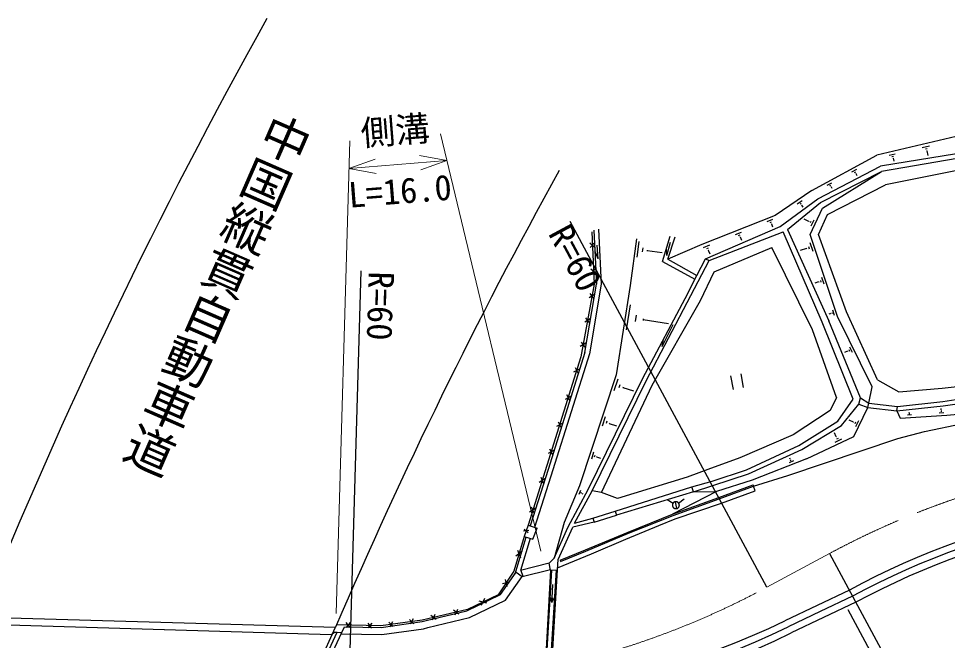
# Model space of a CAD drawing. Units: millimetres, scale not verified. Extents: x 40000 to 680000, y 20000 to 380000.
# Drawn here: x 262047 to 329168, y 256086 to 300988 of the extents above; entities that cross this region are included whole.
import ezdxf
from ezdxf.enums import TextEntityAlignment as Align

# ---------------------------------------------------------------- set-up
doc = ezdxf.new("R2010")
doc.units = ezdxf.units.MM
doc.header["$LTSCALE"] = 1000
doc.linetypes.add('CHAIN', pattern=[18.5, 12, -1.5, 3.5, -1.5])
for name, color, linetype, lineweight in [('M-BGD', 7, 'Continuous', 25), ('M-BMK', 2, 'CHAIN', 13), ('M-STR-HTXT', 7, 'Continuous', 13)]:
    doc.layers.add(name, color=color, linetype=linetype, lineweight=lineweight)
doc.styles.add('@ＭＳ ゴシック', font='')
doc.styles.add('ＭＳ ゴシック', font='')
doc.styles.get('@ＭＳ ゴシック').set_extended_font_data('@MS Gothic')
doc.styles.get('ＭＳ ゴシック').set_extended_font_data('MS Gothic')

msp = doc.modelspace()

# ---------------------------------------------------------------- linework, layer by layer
at = {"layer": 'M-BGD'}
for p, q in [((330619, 292657), (324062, 291115)), ((331215, 291458), (324338, 290324)), ((327352, 291684), (327865, 291804)), ((327581, 291575), (327709, 291605)), ((327665, 291433), (327697, 291440)), ((327681, 291436), (327762, 291091)), ((319361, 288566), (324062, 291115)), ((331231, 291116), (324407, 289948)), ((324966, 291122), (325398, 291224)), ((325159, 291031), (325267, 291056)), ((325230, 290911), (325257, 290917)), ((325243, 290914), (325297, 290684)), ((319804, 287967), (324338, 290324)), ((322265, 289918), (322613, 290106)), ((331537, 290354), (324685, 288988)), ((320007, 287699), (324407, 289948)), ((320129, 287290), (324407, 289948)), ((322452, 289884), (322539, 289931)), ((322541, 289797), (322562, 289809)), ((322552, 289803), (322626, 289666)), ((320488, 288959), (320819, 289137)), ((320495, 286849), (324685, 288988)), ((320666, 288926), (320748, 288971)), ((320750, 288844), (320771, 288855)), ((320761, 288849), (320822, 288735)), ((319361, 288566), (316720, 286781)), ((317077, 285974), (319804, 287967)), ((317620, 285751), (320007, 287699)), ((318316, 287607), (318666, 287841)), ((318517, 287590), (318605, 287649)), ((318620, 287507), (318642, 287522)), ((318631, 287515), (318731, 287365)), ((319248, 285408), (320129, 287290)), ((316720, 286781), (311423, 284663)), ((319860, 285389), (320495, 286849)), ((316112, 259920), (301898, 286339)), ((311675, 283645), (317077, 285974)), ((316141, 286329), (316556, 286498)), ((316348, 286268), (316451, 286310)), ((316437, 286159), (316463, 286170)), ((316450, 286164), (316535, 285958)), ((319153, 286340), (318819, 286497)), ((319160, 286354), (319147, 286327)), ((319306, 286334), (319256, 286228)), ((319507, 286433), (319309, 286009)), ((303473, 285584), (303631, 281816)), ((303611, 285716), (303807, 281817)), ((303960, 285793), (304147, 281816)), ((308573, 283447), (309121, 285283)), ((311943, 283520), (317306, 285587)), ((313856, 285395), (314292, 285573)), ((314073, 285330), (314182, 285375)), ((320115, 279064), (317306, 285587)), ((317620, 285751), (320600, 279165)), ((321234, 279484), (319248, 285408)), ((321866, 279817), (319860, 285389)), ((303329, 284801), (303696, 284483)), ((303682, 284816), (303343, 284468)), ((303923, 283633), (303860, 284631)), ((306701, 285073), (306251, 281716)), ((306878, 284891), (306728, 283770)), ((308890, 283874), (309157, 284838)), ((308964, 283612), (309482, 285237)), ((311423, 284663), (308964, 283612)), ((311548, 284452), (312006, 284639)), ((314167, 285216), (314194, 285227)), ((314181, 285222), (314278, 284985)), ((319237, 284810), (319443, 284198)), ((303923, 283633), (303742, 284122)), ((307158, 284426), (307121, 284145)), ((307480, 284275), (307471, 284205)), ((307476, 284240), (308560, 284095)), ((308890, 283874), (308879, 284396)), ((311776, 284384), (311891, 284431)), ((311875, 284264), (311904, 284276)), ((311889, 284270), (311999, 284003)), ((312324, 282695), (316471, 284470)), ((319427, 278515), (316471, 284470)), ((318973, 284381), (318526, 284231)), ((318966, 284400), (318979, 284362)), ((319131, 284519), (319182, 284366)), ((308573, 283447), (310913, 282171)), ((308964, 283612), (311055, 282446)), ((310637, 280991), (311943, 283520)), ((311055, 282446), (311675, 283645)), ((311675, 283645), (311943, 283520)), ((285939, 252783), (286811, 282770)), ((303408, 282918), (303775, 282599)), ((303761, 282932), (303422, 282585)), ((311328, 280626), (312324, 282695)), ((310422, 281184), (310913, 282171)), ((310913, 282171), (311055, 282446)), ((319863, 281977), (319588, 281885)), ((319858, 281992), (319869, 281962)), ((319989, 282087), (320029, 281965)), ((320073, 282317), (320236, 281832)), ((303631, 281816), (302685, 276555)), ((302962, 276882), (303807, 281817)), ((304147, 281816), (303294, 276791)), ((306251, 281716), (305233, 275253)), ((303675, 281064), (303272, 280816)), ((303327, 281126), (303619, 280754)), ((307138, 274982), (310422, 281184)), ((307403, 274841), (310637, 280991)), ((307843, 274514), (311328, 280626)), ((306235, 280326), (305949, 278514)), ((320868, 279948), (320990, 279583)), ((303359, 279310), (302956, 279062)), ((303012, 279372), (303304, 279000)), ((306671, 279561), (306600, 279108)), ((307188, 279305), (307170, 279192)), ((307179, 279249), (309013, 278960)), ((320710, 279692), (320597, 279654)), ((320706, 279704), (320714, 279681)), ((320804, 279774), (320835, 279683)), ((323728, 274389), (321234, 279484)), ((324112, 274902), (321866, 279817)), ((308561, 277302), (309361, 278899)), ((322361, 273503), (320115, 279064)), ((322880, 273606), (320600, 279165)), ((321142, 273636), (319427, 278515)), ((303044, 277556), (302641, 277308)), ((302697, 277618), (302988, 277246)), ((308561, 277302), (308651, 277816)), ((322085, 277290), (322282, 276889)), ((302685, 276555), (300224, 268711)), ((302962, 276882), (300315, 268432)), ((303294, 276791), (300648, 268405)), ((321943, 276972), (321727, 276866)), ((321936, 276984), (321949, 276959)), ((322038, 277081), (322088, 276981)), ((302600, 275695), (302155, 275454)), ((302263, 275801), (302491, 275349)), ((305233, 275253), (302585, 267241)), ((314228, 275336), (314416, 274354)), ((303236, 267038), (307138, 274982)), ((303496, 266879), (307403, 274841)), ((305347, 274959), (305062, 274098)), ((305498, 274550), (305427, 274335)), ((313492, 275195), (313680, 274213)), ((324112, 274902), (325657, 274035)), ((328784, 274297), (333383, 274812)), ((304166, 266757), (307843, 274514)), ((305730, 274384), (305712, 274331)), ((305721, 274357), (306487, 274104)), ((323489, 273215), (323728, 274389)), ((325657, 274035), (328784, 274297)), ((328848, 273349), (333508, 274065)), ((301985, 273734), (301539, 273493)), ((301648, 273840), (301876, 273387)), ((321142, 273636), (320693, 272683)), ((321247, 271925), (322361, 273503)), ((322770, 273140), (322880, 273606)), ((322880, 273606), (323489, 273215)), ((323427, 272907), (323489, 273215)), ((323489, 273215), (325564, 272970)), ((325564, 272970), (328848, 273349)), ((328871, 273035), (333558, 273696)), ((320693, 272683), (318024, 270920)), ((321510, 271616), (322770, 273140)), ((322405, 270802), (323427, 272907)), ((322770, 273140), (323427, 272907)), ((323427, 272907), (325508, 272653)), ((325508, 272653), (328871, 273035)), ((325508, 272653), (325564, 272970)), ((325508, 272653), (325744, 272141)), ((326404, 272554), (326421, 272555)), ((326412, 272554), (326412, 272560)), ((328565, 272519), (328912, 272541)), ((328688, 272631), (328775, 272637)), ((328714, 272737), (328736, 272739)), ((328725, 272738), (328719, 272834)), ((329122, 272354), (333709, 272762)), ((301033, 271879), (301261, 271426)), ((304444, 272228), (304222, 271556)), ((304563, 271910), (304507, 271742)), ((318427, 270161), (321247, 271925)), ((322372, 271852), (322076, 271996)), ((322379, 271865), (322366, 271838)), ((322528, 271843), (322476, 271735)), ((322736, 271942), (322526, 271510)), ((325744, 272141), (329122, 272354)), ((326282, 272376), (326565, 272393)), ((326382, 272467), (326453, 272472)), ((301370, 271773), (300924, 271532)), ((304743, 271780), (304730, 271738)), ((304736, 271759), (305251, 271589)), ((318645, 269868), (321510, 271616)), ((327516, 271163), (330270, 271746)), ((318024, 270920), (314176, 269270)), ((317626, 268002), (325574, 270666)), ((318976, 269203), (322405, 270802)), ((321135, 270784), (321000, 271072)), ((321512, 270606), (321028, 270380)), ((321150, 270791), (321119, 270777)), ((321263, 270667), (321142, 270610)), ((325574, 270666), (327516, 271163)), ((300417, 269918), (300645, 269465)), ((314658, 268403), (318427, 270161)), ((314790, 268104), (318645, 269868)), ((300754, 269812), (300309, 269571)), ((303602, 269681), (303438, 269185)), ((303690, 269446), (303649, 269322)), ((303823, 269350), (303813, 269319)), ((303818, 269334), (304098, 269242)), ((314176, 269270), (311857, 268418)), ((318976, 269203), (315070, 267646)), ((317804, 269176), (317775, 269250)), ((317814, 269180), (317794, 269172)), ((300224, 268711), (298862, 264412)), ((318044, 269046), (317720, 268917)), ((317883, 269095), (317802, 269063)), ((300315, 268432), (299010, 264360)), ((300648, 268405), (299321, 264250)), ((299775, 267880), (299991, 267393)), ((310359, 267874), (305330, 266323)), ((311857, 268418), (310359, 267874)), ((312170, 267590), (314658, 268403)), ((312220, 267276), (314790, 268104)), ((315162, 267220), (317626, 268002)), ((300112, 267773), (299655, 267500)), ((302585, 267241), (301479, 264596)), ((305168, 265425), (310691, 267176)), ((310691, 267176), (312170, 267590)), ((310807, 266820), (310691, 267176)), ((310807, 266820), (312220, 267276)), ((315070, 267646), (312488, 266831)), ((312645, 266399), (315127, 267314)), ((312679, 266305), (315162, 267220)), ((315127, 267314), (315162, 267220)), ((315282, 266895), (315162, 267220)), ((301744, 264235), (303236, 267038)), ((302214, 264544), (303496, 266879)), ((302664, 266909), (302539, 266611)), ((302706, 266760), (302675, 266685)), ((302784, 266695), (302776, 266676)), ((302780, 266685), (302815, 266671)), ((304166, 266757), (303496, 266879)), ((305330, 266323), (304166, 266757)), ((310807, 266820), (305259, 265139)), ((312488, 266831), (309308, 265203)), ((310807, 266820), (312488, 266831)), ((312843, 265997), (315282, 266895)), ((308926, 266270), (309340, 265989)), ((309308, 265203), (312645, 266399)), ((309344, 265110), (312679, 266305)), ((309493, 264860), (312843, 265997)), ((309499, 266094), (309593, 265603)), ((309745, 266000), (310142, 266304)), ((299431, 265624), (298974, 265351)), ((299094, 265730), (299310, 265244)), ((303553, 264912), (305168, 265425)), ((303644, 264627), (305259, 265139)), ((305168, 265425), (305259, 265139)), ((306087, 263913), (309308, 265203)), ((301479, 264596), (300757, 262018)), ((303644, 264627), (302091, 264271)), ((302214, 264544), (303553, 264912)), ((303553, 264912), (303644, 264627)), ((306125, 263821), (309344, 265110)), ((308317, 264395), (309493, 264860)), ((298920, 264016), (298536, 263978)), ((298584, 264125), (298872, 263869)), ((298862, 264412), (298594, 263581)), ((298862, 264412), (299512, 264183)), ((299212, 263395), (299512, 264183)), ((300757, 262018), (301744, 264235)), ((301028, 261917), (302091, 264271)), ((303012, 262629), (306087, 263913)), ((303050, 262537), (306125, 263821)), ((305939, 263404), (308317, 264395)), ((298594, 263581), (297828, 261075)), ((297929, 260898), (298736, 263538)), ((299024, 263452), (298314, 261132)), ((298594, 263581), (299212, 263395)), ((303460, 262338), (305939, 263404)), ((298448, 262498), (297975, 262159)), ((298110, 262602), (298312, 262055)), ((301177, 261887), (303012, 262629)), ((301214, 261794), (303050, 262537)), ((300385, 261657), (300757, 262018)), ((300983, 261184), (301028, 261917)), ((300992, 261335), (303460, 262338)), ((301177, 261887), (301214, 261794)), ((320658, 262366), (334873, 235948)), ((300385, 261657), (298314, 261132)), ((298351, 261142), (298475, 260720)), ((298431, 260710), (300484, 261211)), ((300494, 261163), (300114, 254591)), ((300194, 254595), (300575, 261166)), ((300494, 261163), (300385, 261657)), ((300883, 261179), (300489, 254608)), ((300494, 261163), (300983, 261184)), ((300598, 254612), (300983, 261184)), ((297828, 261075), (296711, 259386)), ((296878, 259392), (298005, 261007)), ((297221, 260477), (297318, 259984)), ((297226, 258982), (298431, 260710)), ((298005, 261007), (298431, 260710)), ((297516, 260282), (297024, 260179)), ((300603, 259125), (300663, 260115)), ((294446, 258231), (296878, 259392)), ((296711, 259386), (294489, 258314)), ((295720, 259104), (295480, 258596)), ((300585, 258825), (300513, 259130)), ((300693, 259119), (300513, 259130)), ((300528, 259069), (300531, 259129)), ((300549, 259128), (300542, 259008)), ((300556, 258947), (300567, 259127)), ((300585, 259126), (300571, 258886)), ((300585, 258825), (300603, 259125)), ((300585, 258825), (300693, 259119)), ((300621, 259124), (300607, 258884)), ((300628, 258943), (300639, 259123)), ((300657, 259121), (300650, 259002)), ((300671, 259061), (300675, 259120)), ((294621, 257738), (297226, 258982)), ((295873, 258786), (295327, 258914)), ((256426, 257856), (284956, 257041)), ((294489, 258314), (291211, 257551)), ((291508, 257516), (294446, 258231)), ((292215, 257603), (291846, 257880)), ((292135, 257947), (291926, 257536)), ((293855, 257985), (293485, 258261)), ((293774, 258329), (293565, 257918)), ((323595, 255328), (321996, 258303)), ((284643, 256493), (256001, 257343)), ((288223, 257138), (285076, 257220)), ((286007, 257373), (285719, 257027)), ((285997, 257020), (285728, 257380)), ((287580, 257331), (287293, 256986)), ((287571, 256979), (287302, 257339)), ((291211, 257551), (288223, 257138)), ((288253, 257023), (291206, 257439)), ((289127, 257085), (288814, 257398)), ((289078, 257434), (288863, 257048)), ((290620, 257291), (290308, 257604)), ((290572, 257640), (290356, 257254)), ((291206, 257439), (291508, 257516)), ((291633, 257011), (294621, 257738)), ((281109, 248717), (284956, 257041)), ((281620, 249227), (285081, 256680)), ((281792, 248883), (285402, 256667)), ((284921, 256688), (284643, 256493)), ((284921, 256688), (285081, 256680)), ((285081, 256680), (285402, 256667)), ((285349, 256553), (285589, 257069)), ((285349, 256553), (288285, 256503)), ((285589, 257069), (288253, 257023)), ((288285, 256503), (291307, 256928)), ((291307, 256928), (291633, 257011))]:
    msp.add_line(p, q, dxfattribs=at)
msp.add_lwpolyline([(309792, 265896), (309791, 265900), (309790, 265904), (309789, 265908), (309788, 265913), (309787, 265917), (309785, 265921), (309784, 265925), (309783, 265929), (309781, 265934), (309780, 265938), (309778, 265942), (309777, 265946), (309775, 265950), (309773, 265954), (309771, 265958), (309769, 265962), (309767, 265966), (309765, 265969), (309763, 265973), (309761, 265977), (309758, 265981), (309756, 265984), (309754, 265988), (309751, 265992), (309749, 265995), (309746, 265999), (309743, 266002), (309741, 266006), (309738, 266009), (309735, 266012), (309732, 266016), (309729, 266019), (309726, 266022), (309723, 266025), (309720, 266028), (309717, 266031), (309714, 266034), (309710, 266037), (309707, 266040), (309704, 266043), (309700, 266045), (309697, 266048), (309693, 266051), (309690, 266053), (309686, 266056), (309682, 266058), (309679, 266061), (309675, 266063), (309671, 266065), (309667, 266067), (309664, 266069), (309660, 266071), (309656, 266073), (309652, 266075), (309648, 266077), (309644, 266079), (309640, 266080), (309636, 266082), (309632, 266084), (309628, 266085), (309623, 266086), (309619, 266088), (309615, 266089), (309611, 266090), (309607, 266091), (309602, 266092), (309598, 266093), (309594, 266094), (309589, 266095), (309585, 266096), (309581, 266096), (309577, 266097), (309572, 266097), (309568, 266098), (309563, 266098), (309559, 266098), (309555, 266098), (309550, 266099), (309546, 266099), (309542, 266099), (309537, 266098), (309533, 266098), (309528, 266098), (309524, 266098), (309520, 266097), (309515, 266097), (309511, 266096), (309507, 266096), (309502, 266095), (309498, 266094), (309494, 266093), (309490, 266092), (309485, 266091), (309481, 266090), (309477, 266089), (309473, 266088), (309468, 266086), (309464, 266085), (309460, 266083), (309456, 266082), (309452, 266080), (309448, 266079), (309444, 266077), (309440, 266075), (309436, 266073), (309432, 266071), (309428, 266069), (309424, 266067), (309421, 266065), (309417, 266063), (309413, 266060), (309409, 266058), (309406, 266056), (309402, 266053), (309399, 266051), (309395, 266048), (309392, 266045), (309388, 266042), (309385, 266040), (309382, 266037), (309378, 266034), (309375, 266031), (309372, 266028), (309369, 266025), (309366, 266022), (309363, 266019), (309360, 266015), (309357, 266012), (309354, 266009), (309351, 266005), (309349, 266002), (309346, 265998), (309343, 265995), (309341, 265991), (309338, 265988), (309336, 265984), (309334, 265980), (309331, 265977), (309329, 265973), (309327, 265969), (309325, 265965), (309323, 265961), (309321, 265957), (309319, 265953), (309317, 265949), (309316, 265945), (309314, 265941), (309312, 265937), (309311, 265933), (309309, 265929), (309308, 265925), (309307, 265921), (309306, 265916), (309304, 265912), (309303, 265908), (309302, 265904), (309301, 265899), (309301, 265895), (309300, 265891), (309299, 265887), (309298, 265882), (309298, 265878), (309297, 265874), (309297, 265869), (309297, 265865), (309296, 265860), (309296, 265856), (309296, 265852), (309296, 265847), (309296, 265843), (309296, 265839), (309297, 265834), (309297, 265830), (309297, 265825), (309298, 265821), (309298, 265817), (309299, 265812), (309299, 265808), (309300, 265804), (309301, 265800), (309302, 265795), (309303, 265791), (309304, 265787), (309305, 265782), (309306, 265778), (309308, 265774), (309309, 265770), (309310, 265766), (309312, 265762), (309313, 265758), (309315, 265754), (309317, 265749), (309318, 265745), (309320, 265742), (309322, 265738), (309324, 265734), (309326, 265730), (309328, 265726), (309331, 265722), (309333, 265718), (309335, 265715), (309337, 265711), (309340, 265707), (309342, 265704), (309345, 265700), (309348, 265697), (309350, 265693), (309353, 265690), (309356, 265687), (309359, 265683), (309362, 265680), (309365, 265677), (309368, 265674), (309371, 265671), (309374, 265668), (309377, 265665), (309380, 265662), (309384, 265659), (309387, 265656), (309390, 265653), (309394, 265650), (309397, 265648), (309401, 265645), (309404, 265643), (309408, 265640), (309412, 265638), (309415, 265636), (309419, 265633), (309423, 265631), (309427, 265629), (309431, 265627), (309435, 265625), (309438, 265623), (309442, 265621), (309446, 265619), (309450, 265618), (309455, 265616), (309459, 265614), (309463, 265613), (309467, 265612), (309471, 265610), (309475, 265609), (309479, 265608), (309484, 265607), (309488, 265606), (309492, 265605), (309496, 265604), (309501, 265603), (309505, 265602), (309509, 265601), (309514, 265601), (309518, 265600), (309522, 265600), (309527, 265599), (309531, 265599), (309535, 265599), (309540, 265599), (309544, 265599), (309549, 265599), (309553, 265599), (309557, 265599), (309562, 265599), (309566, 265599), (309570, 265600), (309575, 265600), (309579, 265601), (309583, 265601), (309588, 265602), (309592, 265603), (309596, 265604), (309601, 265605), (309605, 265606), (309609, 265607), (309613, 265608), (309618, 265609), (309622, 265610), (309626, 265612), (309630, 265613), (309634, 265615), (309638, 265616), (309642, 265618), (309646, 265620), (309650, 265621), (309654, 265623), (309658, 265625), (309662, 265627), (309666, 265629), (309670, 265631), (309674, 265634), (309677, 265636), (309681, 265638), (309685, 265641), (309688, 265643), (309692, 265645), (309695, 265648), (309699, 265651), (309702, 265653), (309706, 265656), (309709, 265659), (309712, 265662), (309716, 265665), (309719, 265668), (309722, 265671), (309725, 265674), (309728, 265677), (309731, 265680), (309734, 265684), (309737, 265687), (309740, 265690), (309742, 265694), (309745, 265697), (309748, 265701), (309750, 265704), (309753, 265708), (309755, 265711), (309758, 265715), (309760, 265719), (309762, 265723), (309764, 265726), (309766, 265730), (309768, 265734), (309770, 265738), (309772, 265742), (309774, 265746), (309776, 265750), (309778, 265754), (309779, 265758), (309781, 265762), (309782, 265766), (309784, 265770), (309785, 265775), (309786, 265779), (309787, 265783), (309788, 265787), (309790, 265791), (309790, 265796), (309791, 265800), (309792, 265804), (309793, 265809), (309794, 265813), (309794, 265817), (309795, 265822), (309795, 265826), (309796, 265830), (309796, 265835), (309796, 265839), (309796, 265843), (309796, 265848), (309796, 265852), (309796, 265857), (309796, 265861), (309796, 265865), (309795, 265870), (309795, 265874), (309794, 265878), (309794, 265883), (309793, 265887), (309793, 265891)], close=True, dxfattribs=at)
for points in [[(343749, 266279), (342670, 266167), (341592, 266034), (340518, 265881), (339447, 265708), (338379, 265514), (337315, 265300), (336255, 265066), (335200, 264812), (334150, 264537), (333106, 264243), (332067, 263929), (331035, 263595), (330008, 263241), (328989, 262868), (327977, 262476), (326973, 262064), (325977, 261634), (324989, 261184), (324010, 260716), (323040, 260230), (322080, 259725)], [(343796, 265781), (342726, 265670), (341658, 265539), (340593, 265387), (339531, 265215), (338473, 265023), (337418, 264811), (336368, 264579), (335322, 264327), (334281, 264055), (333246, 263763), (332216, 263451), (331193, 263120), (330176, 262770), (329166, 262400), (328163, 262011), (327167, 261604), (326180, 261177), (325201, 260731), (324230, 260267), (323269, 259785), (322317, 259284)], [(343843, 265283), (342782, 265173), (341724, 265043), (340668, 264893), (339616, 264722), (338567, 264532), (337522, 264322), (336480, 264092), (335444, 263842), (334412, 263572), (333386, 263283), (332366, 262974), (331351, 262646), (330343, 262299), (329342, 261932), (328348, 261547), (327361, 261143), (326383, 260720), (325412, 260278), (324450, 259818), (323497, 259340), (322554, 258844)], [(322080, 259725), (319746, 258614), (317413, 257504)], [(322317, 259284), (319983, 258174), (317649, 257064)], [(322554, 258844), (320220, 257734), (317886, 256623)], [(312690, 255478), (313889, 255939), (315077, 256431), (316251, 256953), (317413, 257504)], [(312890, 255020), (314099, 255485), (315295, 255981), (316479, 256508), (317649, 257064)], [(313090, 254562), (314308, 255031), (315514, 255532), (316707, 256063), (317886, 256623)]]:
    msp.add_lwpolyline(points, dxfattribs=at)
for centre, radius, start, end in [((614004, 114188), 382700, 150.78341, 157.96359), ((621451, 112659), 366162, 151.02919, 156.77706)]:
    msp.add_arc(centre, radius, start, end, dxfattribs=at)
at = {"layer": 'M-BMK'}
msp.add_line((316112, 259920), (320658, 262366), dxfattribs=at)
for centre, start, end in [((349088, 209529), 95.37437, 118.28277), ((287683, 312758), 268.33486, 298.28288)]:
    msp.add_arc(centre, 60000, start, end, dxfattribs=at)
at = {"layer": 'M-STR-HTXT'}
for p, q in [((299792, 262538), (292525, 292675)), ((284986, 258040), (285978, 292167)), ((287804, 290837), (285920, 290168)), ((285920, 290168), (292994, 290730)), ((292994, 290730), (291027, 291093)), ((291109, 290061), (292994, 290730)), ((285920, 290168), (287886, 289805))]:
    msp.add_line(p, q, dxfattribs=at)

# ---------------------------------------------------------------- texts
at = {"layer": 'M-BGD', "style": '@ＭＳ ゴシック'}
msp.add_text('中国縦貫自動車道', height=2566, rotation=246.432, dxfattribs=at).set_placement((276423, 281067), align=Align.MIDDLE_CENTER)
at = {"layer": 'M-BGD', "style": 'ＭＳ ゴシック'}
msp.add_text('R=60', height=1833, rotation=298.283, dxfattribs=at).set_placement((301898, 286339), align=Align.TOP_LEFT)
msp.add_text('R=60', height=1833, rotation=268.335, dxfattribs=at).set_placement((286811, 282770), align=Align.BOTTOM_LEFT)
at = {"layer": 'M-STR-HTXT', "style": 'ＭＳ ゴシック'}
msp.add_text('側溝', height=1833, rotation=4.547, dxfattribs=at).set_placement((289378, 291446), align=Align.BOTTOM_CENTER)
at = {"layer": 'M-STR-HTXT', "style": '@ＭＳ ゴシック'}
msp.add_text('L=16.0', height=1833, rotation=4.547, dxfattribs=at).set_placement((289536, 289452), align=Align.TOP_CENTER)

doc.saveas('drawing.dxf')
